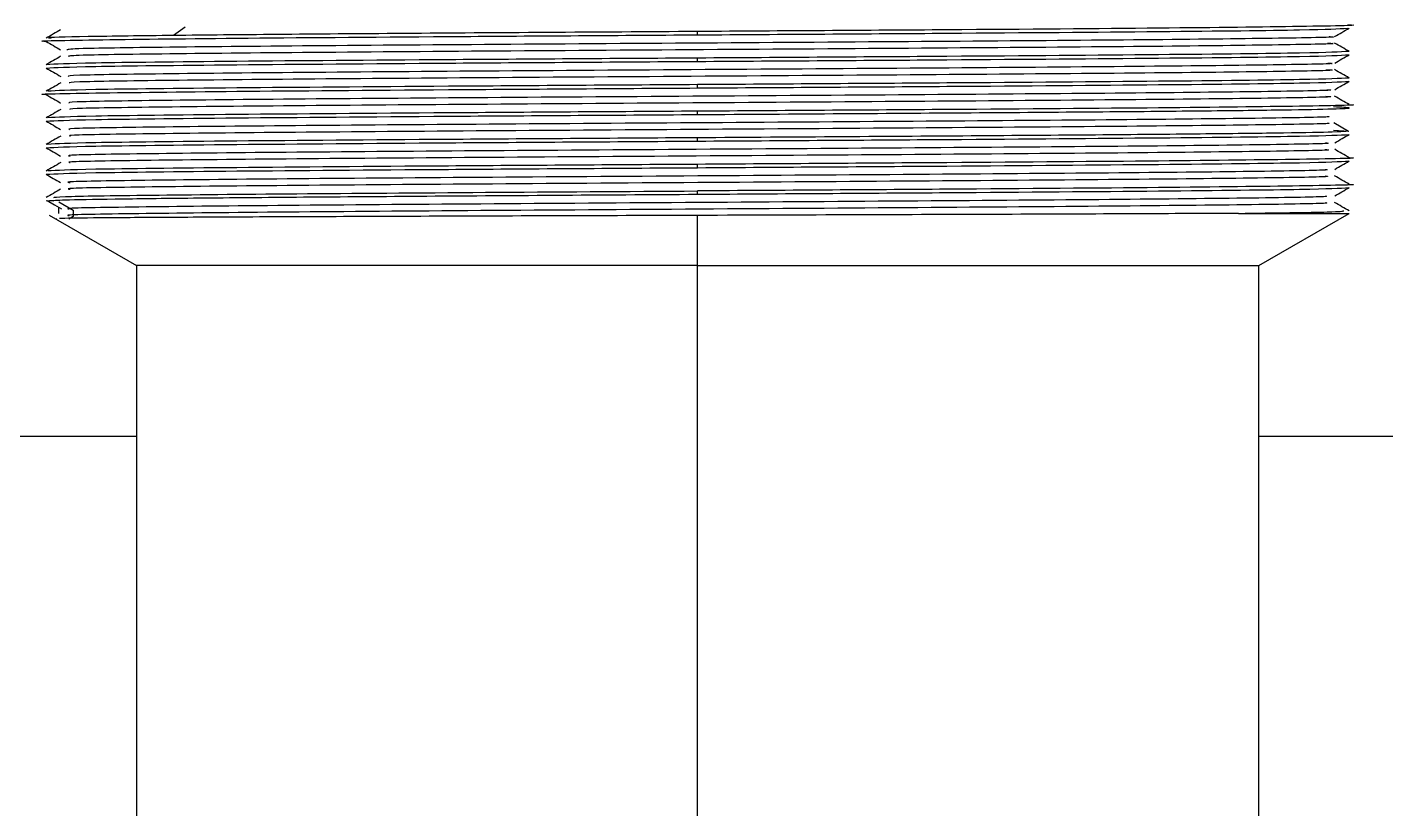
# Model space of a CAD drawing. Header units: millimetres. Extents: x 101 to 291, y 114 to 180.
# Drawn here: x 265.63 to 272.23, y 172.39 to 176.19 of the extents above; entities that cross this region are included whole.
import ezdxf

# ---------------------------------------------------------------- set-up
doc = ezdxf.new("R2010")
doc.units = ezdxf.units.MM

msp = doc.modelspace()

# ---------------------------------------------------------------- linework, layer by layer
at = {"color": 7, "linetype": 'Continuous', "lineweight": 25}
for p, q in [((266.3952, 176.1871), (266.3391, 176.1468)), ((268.8836, 176.1499), (268.8836, 176.166)), ((268.8836, 176.0209), (268.8836, 176.037)), ((268.8836, 175.8919), (268.8836, 175.908)), ((268.8836, 175.7629), (268.8836, 175.779)), ((271.9718, 175.6867), (272.0454, 175.6822)), ((268.8836, 175.6339), (268.8836, 175.65)), ((268.8836, 175.5049), (268.8836, 175.521)), ((268.8836, 175.3759), (268.8836, 175.392)), ((265.7561, 175.3415), (265.7208, 175.3441)), ((265.7824, 175.3395), (265.8508, 175.2992)), ((265.7824, 175.2831), (265.7824, 175.3119)), ((265.8508, 175.2992), (265.8508, 175.267)), ((265.735, 175.2745), (266.1586, 175.0299)), ((265.7658, 175.2572), (265.7723, 175.2569)), ((265.8508, 175.267), (265.8303, 175.2549)), ((268.8836, 175.0299), (268.8836, 175.2731)), ((271.5096, 175.2831), (272.0472, 175.2831)), ((271.6086, 175.0299), (272.0472, 175.2831)), ((266.1586, 175.0299), (266.1586, 172.1942)), ((268.8836, 175.0299), (266.1586, 175.0299)), ((268.8836, 175.0299), (271.6086, 175.0299)), ((268.8836, 172.1999), (268.8836, 175.0299)), ((271.6086, 172.1942), (271.6086, 175.0299)), ((266.1586, 174.1999), (255.6086, 174.1999)), ((282.1586, 174.1999), (271.6086, 174.1999))]:
    msp.add_line(p, q, dxfattribs=at)
at = {"color": 7, "linetype": 'Continuous', "lineweight": 25, "flags": 128}
for points in [[(272.0442, 175.6809), (272.0088, 175.7013), (271.9734, 175.7218)], [(265.7248, 175.3452), (265.7599, 175.3249), (265.7951, 175.3045)]]:
    msp.add_lwpolyline(points, dxfattribs=at)
at = {"color": 7, "linetype": 'Continuous', "lineweight": 25}
for points, knots in [([(265.7264, 176.1174), (265.7242, 176.1175), (265.6399, 176.1202), (265.9203, 176.1257), (266.5789, 176.1337), (267.6438, 176.1418), (268.4704, 176.1472), (268.8836, 176.1499)], [0, 0, 0, 0, 0.006543, 0.254907, 0.503271, 0.751636, 1, 1, 1, 1]), ([(265.7905, 176.1745), (265.7787, 176.1677), (265.755, 176.1541), (265.7314, 176.1404), (265.7196, 176.1336)], [0, 0, 0, 0, 0.5, 1, 1, 1, 1]), ([(272.0395, 176.1985), (272.0421, 176.1984), (272.1273, 176.1956), (271.8473, 176.1902), (271.1882, 176.1821), (270.1234, 176.1741), (269.2969, 176.1687), (268.8836, 176.166)], [0, 0, 0, 0, 0.007927, 0.255946, 0.503964, 0.751982, 1, 1, 1, 1]), ([(268.8836, 176.1499), (269.2982, 176.1526), (270.1274, 176.1579), (271.1726, 176.166), (271.8992, 176.174), (271.9938, 176.1793), (272.0405, 176.1819)], [0, 0, 0, 0, 0.251748, 0.503497, 0.755245, 1, 1, 1, 1]), ([(271.9767, 176.1414), (271.9885, 176.1482), (272.0121, 176.1618), (272.0358, 176.1755), (272.0476, 176.1823)], [0, 0, 0, 0, 0.4999997, 1, 1, 1, 1]), ([(265.7196, 176.1178), (265.7314, 176.111), (265.755, 176.0974), (265.7787, 176.0837), (265.7905, 176.0769)], [0, 0, 0, 0, 0.5, 1, 1, 1, 1]), ([(266.3391, 176.1468), (266.1885, 176.1449), (265.8873, 176.1411), (265.7092, 176.1369), (265.7376, 176.1345), (265.7436, 176.134)], [0, 0, 0, 0, 0.441708, 0.883415, 1, 1, 1, 1]), ([(271.9497, 176.1416), (271.9576, 176.1411), (272.0103, 176.1383), (271.7404, 176.1331), (271.1475, 176.1259), (270.2462, 176.1187), (269.1884, 176.1115), (268.092, 176.1044), (267.0893, 176.0972), (266.3155, 176.09), (265.8457, 176.0833), (265.8286, 176.079), (265.8211, 176.0771)], [0, 0, 0, 0, 0.019677, 0.131152, 0.242626, 0.3541, 0.465573, 0.577046, 0.688518, 0.79999, 0.911461, 1, 1, 1, 1]), ([(271.9425, 176.1098), (271.954, 176.1092), (272.0127, 176.1062), (271.7428, 176.1008), (271.1469, 176.0936), (270.2464, 176.0864), (269.1883, 176.0793), (268.0921, 176.0721), (267.089, 176.0649), (266.3164, 176.0577), (265.8535, 176.0512), (265.8352, 176.047), (265.8275, 176.0453)], [0, 0, 0, 0, 0.027058, 0.138532, 0.250006, 0.361479, 0.472951, 0.584423, 0.695894, 0.807365, 0.918836, 1, 1, 1, 1]), ([(272.0475, 176.0691), (272.0357, 176.0759), (272.0121, 176.0895), (271.9884, 176.1032), (271.9766, 176.11)], [0, 0, 0, 0, 0.5, 1, 1, 1, 1]), ([(265.7905, 176.0455), (265.7787, 176.0387), (265.7551, 176.0251), (265.7314, 176.0114), (265.7196, 176.0046)], [0, 0, 0, 0, 0.5, 1, 1, 1, 1]), ([(268.8836, 176.037), (268.4691, 176.0343), (267.64, 176.0289), (266.5943, 176.0209), (265.8627, 176.0128), (265.7676, 176.0074), (265.7201, 176.0047)], [0, 0, 0, 0, 0.250011, 0.500023, 0.750034, 1, 1, 1, 1]), ([(265.7201, 175.9886), (265.7677, 175.9913), (265.8628, 175.9967), (266.5943, 176.0047), (267.64, 176.0128), (268.4691, 176.0182), (268.8836, 176.0209)], [0, 0, 0, 0, 0.24995, 0.499966, 0.749983, 1, 1, 1, 1]), ([(272.0471, 176.0692), (271.9996, 176.0666), (271.9045, 176.0612), (271.1729, 176.0531), (270.1273, 176.0451), (269.2982, 176.0397), (268.8836, 176.037)], [0, 0, 0, 0, 0.24995, 0.499966, 0.749983, 1, 1, 1, 1]), ([(268.8836, 176.0209), (269.2982, 176.0236), (270.1273, 176.0289), (271.173, 176.037), (271.9045, 176.0451), (271.9996, 176.0504), (272.0471, 176.0531)], [0, 0, 0, 0, 0.250011, 0.500023, 0.750034, 1, 1, 1, 1]), ([(271.9768, 176.0124), (271.9886, 176.0192), (272.0123, 176.0329), (272.0359, 176.0465), (272.0477, 176.0533)], [0, 0, 0, 0, 0.5, 1, 1, 1, 1]), ([(265.7197, 175.9888), (265.7315, 175.982), (265.7551, 175.9684), (265.7787, 175.9547), (265.7906, 175.9479)], [0, 0, 0, 0, 0.5, 1, 1, 1, 1]), ([(271.9433, 176.0126), (271.9527, 176.012), (272.0022, 176.0091), (271.717, 176.0037), (271.1041, 175.9965), (270.1913, 175.9893), (269.1278, 175.9821), (268.0333, 175.975), (267.0393, 175.9678), (266.2815, 175.9606), (265.8349, 175.954), (265.829, 175.9498), (265.8265, 175.9481)], [0, 0, 0, 0, 0.026122, 0.137553, 0.248984, 0.360415, 0.471847, 0.583278, 0.694709, 0.806139, 0.917568, 1, 1, 1, 1]), ([(271.9375, 175.9808), (271.9502, 175.9801), (272.0052, 175.9769), (271.7191, 175.9714), (271.1036, 175.9642), (270.1915, 175.9571), (269.1277, 175.9499), (268.0334, 175.9427), (267.039, 175.9355), (266.2825, 175.9283), (265.8422, 175.9219), (265.8346, 175.9179), (265.8316, 175.9163)], [0, 0, 0, 0, 0.033477, 0.144905, 0.256334, 0.367763, 0.479193, 0.590622, 0.70205, 0.813478, 0.924905, 1, 1, 1, 1]), ([(272.0476, 175.9401), (272.0358, 175.9469), (272.0121, 175.9606), (271.9885, 175.9742), (271.9767, 175.981)], [0, 0, 0, 0, 0.5, 1, 1, 1, 1]), ([(265.7262, 175.8594), (265.7241, 175.8595), (265.6399, 175.8622), (265.9203, 175.8677), (266.5789, 175.8757), (267.6438, 175.8838), (268.4704, 175.8892), (268.8836, 175.8919)], [0, 0, 0, 0, 0.006355, 0.254767, 0.503178, 0.751589, 1, 1, 1, 1]), ([(265.7906, 175.9165), (265.7788, 175.9097), (265.7552, 175.896), (265.7315, 175.8824), (265.7197, 175.8756)], [0, 0, 0, 0, 0.5, 1, 1, 1, 1]), ([(268.8836, 175.908), (268.469, 175.9053), (267.6399, 175.8999), (266.5947, 175.8919), (265.8686, 175.8839), (265.774, 175.8786), (265.7275, 175.876)], [0, 0, 0, 0, 0.251947, 0.503894, 0.755842, 1, 1, 1, 1]), ([(272.0471, 175.9402), (271.9996, 175.9376), (271.9045, 175.9322), (271.1729, 175.9241), (270.1273, 175.9161), (269.2982, 175.9107), (268.8836, 175.908)], [0, 0, 0, 0, 0.24995, 0.499966, 0.749983, 1, 1, 1, 1]), ([(268.8836, 175.8919), (269.2982, 175.8946), (270.1273, 175.8999), (271.173, 175.908), (271.9045, 175.9161), (271.9996, 175.9214), (272.0471, 175.9241)], [0, 0, 0, 0, 0.250011, 0.500023, 0.750034, 1, 1, 1, 1]), ([(271.9768, 175.8834), (271.9886, 175.8902), (272.0123, 175.9039), (272.0359, 175.9175), (272.0477, 175.9243)], [0, 0, 0, 0, 0.5, 1, 1, 1, 1]), ([(265.7196, 175.8598), (265.7314, 175.853), (265.755, 175.8394), (265.7786, 175.8257), (265.7905, 175.8189)], [0, 0, 0, 0, 0.5, 1, 1, 1, 1]), ([(271.9382, 175.8836), (271.9483, 175.8829), (271.9935, 175.8798), (271.692, 175.8743), (271.0598, 175.8671), (270.1358, 175.8599), (269.0671, 175.8528), (267.975, 175.8456), (266.99, 175.8384), (266.2487, 175.8312), (265.8249, 175.8248), (265.8293, 175.8207), (265.831, 175.8191)], [0, 0, 0, 0, 0.032269, 0.143726, 0.255182, 0.36664, 0.478098, 0.589556, 0.701016, 0.812476, 0.923936, 1, 1, 1, 1]), ([(271.9338, 175.8518), (271.9469, 175.8509), (271.9972, 175.8477), (271.6939, 175.842), (271.0593, 175.8348), (270.136, 175.8277), (269.067, 175.8205), (267.9751, 175.8133), (266.9897, 175.8061), (266.2498, 175.7989), (265.8317, 175.7926), (265.8339, 175.7888), (265.8347, 175.7873)], [0, 0, 0, 0, 0.0395777, 0.1510318, 0.2624862, 0.3739412, 0.4853968, 0.596853, 0.70831, 0.8197677, 0.931226, 1, 1, 1, 1]), ([(272.0477, 175.8111), (272.0358, 175.8179), (272.0122, 175.8316), (271.9886, 175.8452), (271.9767, 175.852)], [0, 0, 0, 0, 0.5000003, 1, 1, 1, 1]), ([(265.7906, 175.7875), (265.7788, 175.7807), (265.7551, 175.7671), (265.7315, 175.7534), (265.7197, 175.7466)], [0, 0, 0, 0, 0.5, 1, 1, 1, 1]), ([(265.7201, 175.7306), (265.7677, 175.7333), (265.8628, 175.7387), (266.5943, 175.7467), (267.64, 175.7548), (268.4691, 175.7602), (268.8836, 175.7629)], [0, 0, 0, 0, 0.24995, 0.499966, 0.749983, 1, 1, 1, 1]), ([(268.8836, 175.779), (268.469, 175.7763), (267.6399, 175.7709), (266.5947, 175.7629), (265.8689, 175.7549), (265.7743, 175.7496), (265.7278, 175.747)], [0, 0, 0, 0, 0.252028, 0.504056, 0.756084, 1, 1, 1, 1]), ([(271.9403, 175.7537), (271.946, 175.7532), (271.9773, 175.7502), (271.6621, 175.7449), (271.0159, 175.7377), (270.0796, 175.7305), (269.0063, 175.7234), (267.9169, 175.7162), (266.9414, 175.709), (266.2168, 175.7018), (265.8148, 175.6955), (265.8288, 175.6916), (265.8342, 175.6901)], [0, 0, 0, 0, 0.024759, 0.137776, 0.250793, 0.363812, 0.476831, 0.58985, 0.702869, 0.815887, 0.928906, 1, 1, 1, 1]), ([(272.0395, 175.8115), (272.0421, 175.8114), (272.1273, 175.8086), (271.8473, 175.8032), (271.1882, 175.7951), (270.1234, 175.7871), (269.2969, 175.7817), (268.8836, 175.779)], [0, 0, 0, 0, 0.007958, 0.255969, 0.503979, 0.75199, 1, 1, 1, 1]), ([(265.7197, 175.7308), (265.7314, 175.724), (265.7549, 175.7105), (265.7784, 175.6969), (265.7901, 175.6901)], [0, 0, 0, 0, 0.5, 1, 1, 1, 1]), ([(271.9396, 175.7215), (271.9458, 175.721), (271.9783, 175.718), (271.6627, 175.7126), (271.0158, 175.7055), (270.0797, 175.6983), (269.0063, 175.6911), (267.917, 175.6839), (266.941, 175.6767), (266.2179, 175.6695), (265.821, 175.6634), (265.8324, 175.6596), (265.8365, 175.6583)], [0, 0, 0, 0, 0.026726, 0.140369, 0.254014, 0.367659, 0.481304, 0.59495, 0.708596, 0.822241, 0.935886, 1, 1, 1, 1]), ([(265.7906, 175.6585), (265.7788, 175.6517), (265.7552, 175.6381), (265.7315, 175.6244), (265.7197, 175.6176)], [0, 0, 0, 0, 0.4999997, 1, 1, 1, 1]), ([(265.7201, 175.6016), (265.7677, 175.6043), (265.8628, 175.6097), (266.5943, 175.6177), (267.64, 175.6258), (268.4691, 175.6312), (268.8836, 175.6339)], [0, 0, 0, 0, 0.24995, 0.499966, 0.749983, 1, 1, 1, 1]), ([(268.8836, 175.65), (268.469, 175.6473), (267.6399, 175.6419), (266.5947, 175.6339), (265.8684, 175.6259), (265.7738, 175.6206), (265.7272, 175.618)], [0, 0, 0, 0, 0.251876, 0.503752, 0.755628, 1, 1, 1, 1]), ([(271.9317, 175.6256), (271.9414, 175.6246), (271.9756, 175.6213), (271.6386, 175.6155), (270.9691, 175.6083), (270.0235, 175.6012), (268.9454, 175.594), (267.8594, 175.5868), (266.8935, 175.5796), (266.1861, 175.5724), (265.8055, 175.5662), (265.8281, 175.5625), (265.8364, 175.5611)], [0, 0, 0, 0, 0.0444993, 0.1559604, 0.2674217, 0.3788832, 0.4903451, 0.6018075, 0.7132706, 0.8247343, 0.9361988, 1, 1, 1, 1]), ([(272.0312, 175.6813), (272.017, 175.68), (271.9853, 175.6773), (271.7499, 175.673), (271.3728, 175.6684), (270.867, 175.6638), (270.2637, 175.6592), (269.5912, 175.6546), (269.1195, 175.6515), (268.8836, 175.65)], [0, 0, 0, 0, 0.118389, 0.265324, 0.412259, 0.559194, 0.70613, 0.853065, 1, 1, 1, 1]), ([(268.8836, 175.6339), (269.2982, 175.6366), (270.1273, 175.6419), (271.173, 175.65), (271.9045, 175.6581), (271.9996, 175.6634), (272.0471, 175.6661)], [0, 0, 0, 0, 0.250011, 0.500023, 0.750034, 1, 1, 1, 1]), ([(271.9772, 175.6256), (271.989, 175.6324), (272.0124, 175.646), (272.0359, 175.6595), (272.0477, 175.6663)], [0, 0, 0, 0, 0.5, 1, 1, 1, 1]), ([(265.7196, 175.6018), (265.7314, 175.595), (265.7548, 175.5815), (265.7783, 175.5679), (265.7901, 175.5611)], [0, 0, 0, 0, 0.5, 1, 1, 1, 1]), ([(271.93, 175.5938), (271.9421, 175.5927), (271.9803, 175.5891), (271.6402, 175.5832), (270.9687, 175.5761), (270.0236, 175.5689), (268.9453, 175.5617), (267.8595, 175.5545), (266.8931, 175.5473), (266.1874, 175.5401), (265.8111, 175.5341), (265.8307, 175.5305), (265.8374, 175.5293)], [0, 0, 0, 0, 0.051694, 0.163151, 0.274609, 0.386067, 0.497525, 0.608984, 0.720444, 0.831904, 0.943365, 1, 1, 1, 1]), ([(272.0477, 175.5531), (272.0358, 175.5599), (272.0122, 175.5736), (271.9886, 175.5872), (271.9768, 175.594)], [0, 0, 0, 0, 0.5, 1, 1, 1, 1]), ([(265.7906, 175.5295), (265.7788, 175.5227), (265.7551, 175.5091), (265.7315, 175.4954), (265.7197, 175.4886)], [0, 0, 0, 0, 0.5, 1, 1, 1, 1]), ([(265.7201, 175.4726), (265.7677, 175.4753), (265.8628, 175.4807), (266.5943, 175.4887), (267.64, 175.4968), (268.4691, 175.5022), (268.8836, 175.5049)], [0, 0, 0, 0, 0.24995, 0.499966, 0.749983, 1, 1, 1, 1]), ([(268.8836, 175.521), (268.469, 175.5183), (267.6399, 175.5129), (266.5947, 175.5049), (265.8685, 175.4969), (265.7739, 175.4916), (265.7274, 175.489)], [0, 0, 0, 0, 0.25191, 0.503821, 0.755731, 1, 1, 1, 1]), ([(271.9302, 175.4966), (271.9388, 175.4955), (271.9662, 175.492), (271.6102, 175.4861), (270.9226, 175.4789), (269.9666, 175.4718), (268.8845, 175.4646), (267.8021, 175.4574), (266.8464, 175.4502), (266.1565, 175.443), (265.7962, 175.437), (265.8269, 175.4333), (265.8374, 175.4321)], [0, 0, 0, 0, 0.050454, 0.161916, 0.273377, 0.384838, 0.496298, 0.607757, 0.719216, 0.830675, 0.942133, 1, 1, 1, 1]), ([(272.04, 175.5535), (272.0424, 175.5534), (272.1273, 175.5506), (271.8472, 175.5452), (271.1882, 175.5371), (270.1234, 175.5291), (269.2969, 175.5237), (268.8836, 175.521)], [0, 0, 0, 0, 0.007444, 0.255583, 0.503722, 0.751861, 1, 1, 1, 1]), ([(268.8836, 175.5049), (269.2982, 175.5076), (270.1273, 175.5129), (271.173, 175.521), (271.9045, 175.5291), (271.9996, 175.5344), (272.0471, 175.5371)], [0, 0, 0, 0, 0.250011, 0.500023, 0.750034, 1, 1, 1, 1]), ([(271.9771, 175.4966), (271.9888, 175.5034), (272.0123, 175.5169), (272.0358, 175.5305), (272.0475, 175.5373)], [0, 0, 0, 0, 0.5, 1, 1, 1, 1]), ([(265.7196, 175.4728), (265.7313, 175.466), (265.7548, 175.4525), (265.7783, 175.4389), (265.79, 175.4321)], [0, 0, 0, 0, 0.5, 1, 1, 1, 1]), ([(271.93, 175.4648), (271.9405, 175.4635), (271.9714, 175.4599), (271.6117, 175.4538), (270.9223, 175.4467), (269.9668, 175.4395), (268.8845, 175.4323), (267.8022, 175.4251), (266.8461, 175.4179), (266.1571, 175.4107), (265.7988, 175.4048), (265.8277, 175.4012), (265.8372, 175.4)], [0, 0, 0, 0, 0.0573892, 0.1684591, 0.2795284, 0.3905969, 0.5016648, 0.6127322, 0.7237992, 0.834866, 0.9459326, 1, 1, 1, 1]), ([(272.0405, 175.4245), (272.0428, 175.4244), (272.1273, 175.4216), (271.8471, 175.4162), (271.1883, 175.4081), (270.1234, 175.4001), (269.2969, 175.3947), (268.8836, 175.392)], [0, 0, 0, 0, 0.0068731, 0.2551548, 0.5034365, 0.7517183, 1, 1, 1, 1]), ([(272.0476, 175.4241), (272.0358, 175.4309), (272.0121, 175.4445), (271.9885, 175.4582), (271.9767, 175.465)], [0, 0, 0, 0, 0.5, 1, 1, 1, 1]), ([(265.7904, 175.4005), (265.7786, 175.3937), (265.755, 175.38), (265.7314, 175.3664), (265.7196, 175.3596)], [0, 0, 0, 0, 0.5, 1, 1, 1, 1]), ([(265.7359, 175.3448), (265.7535, 175.3461), (265.7922, 175.3489), (266.0351, 175.3532), (266.4149, 175.3577), (266.9192, 175.3622), (267.5181, 175.3668), (268.1838, 175.3713), (268.6504, 175.3744), (268.8836, 175.3759)], [0, 0, 0, 0, 0.122418, 0.268682, 0.414946, 0.561209, 0.707473, 0.853736, 1, 1, 1, 1]), ([(265.7566, 175.36), (265.7617, 175.3616), (265.7742, 175.3655), (266.1899, 175.3716), (266.8984, 175.3784), (267.8355, 175.3852), (268.5342, 175.3897), (268.8836, 175.392)], [0, 0, 0, 0, 0.149125, 0.361843, 0.574562, 0.787281, 1, 1, 1, 1]), ([(271.9299, 175.3676), (271.9366, 175.3664), (271.9566, 175.3627), (271.5808, 175.3567), (270.8755, 175.3495), (269.9095, 175.3424), (268.8236, 175.3352), (267.7456, 175.328), (266.7984, 175.3208), (266.1332, 175.3136), (265.8012, 175.3082), (265.8267, 175.3052), (265.832, 175.3045)], [0, 0, 0, 0, 0.057971, 0.171969, 0.285966, 0.399964, 0.513962, 0.62796, 0.741957, 0.855954, 0.96995, 1, 1, 1, 1]), ([(268.8836, 175.3759), (269.2982, 175.3786), (270.1273, 175.3839), (271.173, 175.392), (271.9045, 175.4001), (271.9996, 175.4054), (272.0471, 175.4081)], [0, 0, 0, 0, 0.250011, 0.500023, 0.750034, 1, 1, 1, 1]), ([(271.9771, 175.3676), (271.9888, 175.3744), (272.0123, 175.388), (272.0358, 175.4015), (272.0475, 175.4083)], [0, 0, 0, 0, 0.5, 1, 1, 1, 1]), ([(271.9309, 175.3358), (271.9393, 175.3344), (271.9623, 175.3306), (271.5821, 175.3245), (270.8752, 175.3173), (269.9096, 175.3101), (268.8235, 175.3029), (267.7457, 175.2957), (266.7982, 175.2885), (266.1336, 175.2813), (265.8022, 175.2759), (265.8267, 175.2729), (265.8316, 175.2724)], [0, 0, 0, 0, 0.064941, 0.178312, 0.291684, 0.405056, 0.518428, 0.6318, 0.745171, 0.858542, 0.971912, 1, 1, 1, 1]), ([(271.5096, 175.2831), (271.6838, 175.2854), (272.0007, 175.2895), (272.0149, 175.2936), (272.0213, 175.2955)], [0, 0, 0, 0, 0.549933, 1, 1, 1, 1]), ([(272.0475, 175.2951), (272.0357, 175.3019), (272.0121, 175.3155), (271.9885, 175.3292), (271.9767, 175.336)], [0, 0, 0, 0, 0.5, 1, 1, 1, 1]), ([(268.8836, 175.2731), (268.6519, 175.2723), (268.1887, 175.2708), (267.5291, 175.2685), (266.9374, 175.2662), (266.4407, 175.264), (266.0689, 175.2617), (265.8355, 175.2596), (265.8001, 175.2582), (265.7846, 175.2576)], [0, 0, 0, 0, 0.147937, 0.295689, 0.443256, 0.590637, 0.737834, 0.884846, 1, 1, 1, 1]), ([(271.5096, 175.2831), (271.3494, 175.2823), (271.0292, 175.2806), (270.3805, 175.2781), (269.6555, 175.2756), (269.1408, 175.2739), (268.8836, 175.2731)], [0, 0, 0, 0, 0.250517, 0.50069, 0.750517, 1, 1, 1, 1])]:
    msp.add_open_spline(points, degree=3, knots=knots, dxfattribs=at)
for points in [[(268.8836, 176.166), (268.6371, 176.1644), (268.1441, 176.1612), (267.4472, 176.1564), (266.8185, 176.1516), (266.4989, 176.1484), (266.3391, 176.1468)], [(268.8836, 175.7629), (269.1195, 175.7644), (269.5913, 175.7675), (270.2636, 175.7721), (270.8673, 175.7767), (271.3719, 175.7812), (271.7533, 175.7858), (271.9888, 175.7904), (272.0806, 175.795), (272.0081, 175.7981), (271.9718, 175.7996)]]:
    msp.add_open_spline(points, degree=3, dxfattribs=at)

doc.saveas('drawing.dxf')
